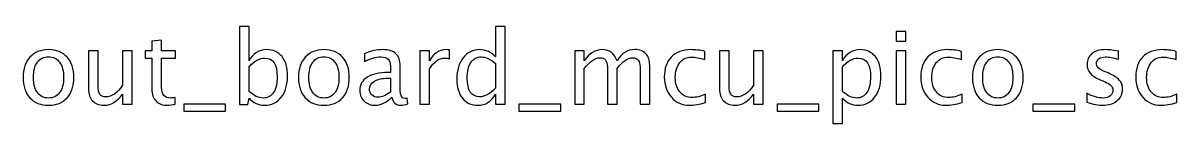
# Model space of a CAD drawing. Header units: centimetres. Extents: x -67 to 67, y -62 to 59.
# Drawn here: x -40.15 to -15.86, y -11.65 to -9.61 of the extents above; entities that cross this region are included whole.
import ezdxf

# ---------------------------------------------------------------- set-up
doc = ezdxf.new("R2010")
doc.units = ezdxf.units.CM
doc.header["$MEASUREMENT"] = 0
doc.layers.add('Layer 1', color=7, linetype='Continuous')

msp = doc.modelspace()

# ---------------------------------------------------------------- linework, layer by layer
at = {"layer": 'Layer 1'}
for points, knots in [([(-35.59783, -11.25072), (-35.59783, -11.25072), (-35.59783, -9.60607), (-35.59783, -9.60607), (-35.59783, -9.60607), (-35.59783, -9.60607), (-35.39463, -9.60607), (-35.39463, -9.60607), (-35.39463, -9.60607), (-35.39463, -9.60607), (-35.39463, -10.3282), (-35.39463, -10.3282), (-35.39463, -10.3282), (-35.31137, -10.17122), (-35.18614, -10.0929), (-35.01927, -10.0929), (-35.01927, -10.0929), (-34.88416, -10.0929), (-34.77797, -10.14194), (-34.70036, -10.24036), (-34.70036, -10.24036), (-34.62275, -10.33879), (-34.58394, -10.4732), (-34.58394, -10.64359), (-34.58394, -10.64359), (-34.58394, -10.82915), (-34.62804, -10.97908), (-34.71588, -11.09268), (-34.71588, -11.09268), (-34.80373, -11.20662), (-34.91944, -11.26342), (-35.06266, -11.26342), (-35.06266, -11.26342), (-35.19566, -11.26342), (-35.30643, -11.21262), (-35.39463, -11.11067), (-35.39463, -11.11067), (-35.39463, -11.11067), (-35.41932, -11.25072), (-35.41932, -11.25072), (-35.41932, -11.25072), (-35.41932, -11.25072), (-35.59783, -11.25072), (-35.59783, -11.25072)], [0, 0, 0, 0, 0.08333333, 0.08333333, 0.08333333, 0.08333333, 0.16666667, 0.16666667, 0.16666667, 0.16666667, 0.25, 0.25, 0.25, 0.25, 0.33333333, 0.33333333, 0.33333333, 0.33333333, 0.41666667, 0.41666667, 0.41666667, 0.41666667, 0.5, 0.5, 0.5, 0.5, 0.58333333, 0.58333333, 0.58333333, 0.58333333, 0.66666667, 0.66666667, 0.66666667, 0.66666667, 0.75, 0.75, 0.75, 0.75, 0.83333333, 0.83333333, 0.83333333, 0.83333333, 1, 1, 1, 1]), ([(-30.2088, -11.23802), (-30.2088, -11.23802), (-30.2088, -11.02741), (-30.2088, -11.02741), (-30.2088, -11.02741), (-30.2917, -11.18475), (-30.41658, -11.26342), (-30.58345, -11.26342), (-30.58345, -11.26342), (-30.71891, -11.26342), (-30.82545, -11.21438), (-30.90306, -11.11596), (-30.90306, -11.11596), (-30.98067, -11.01753), (-31.01948, -10.88312), (-31.01948, -10.71273), (-31.01948, -10.71273), (-31.01948, -10.52647), (-30.97538, -10.37654), (-30.88754, -10.26294), (-30.88754, -10.26294), (-30.79935, -10.1497), (-30.68363, -10.0929), (-30.54005, -10.0929), (-30.54005, -10.0929), (-30.40706, -10.0929), (-30.29628, -10.1437), (-30.2088, -10.24565), (-30.2088, -10.24565), (-30.2088, -10.24565), (-30.2088, -9.60607), (-30.2088, -9.60607), (-30.2088, -9.60607), (-30.2088, -9.60607), (-30.00559, -9.60607), (-30.00559, -9.60607), (-30.00559, -9.60607), (-30.00559, -9.60607), (-30.00559, -11.23802), (-30.00559, -11.23802), (-30.00559, -11.23802), (-30.00559, -11.23802), (-30.2088, -11.23802), (-30.2088, -11.23802)], [0, 0, 0, 0, 0.08333333, 0.08333333, 0.08333333, 0.08333333, 0.16666667, 0.16666667, 0.16666667, 0.16666667, 0.25, 0.25, 0.25, 0.25, 0.33333333, 0.33333333, 0.33333333, 0.33333333, 0.41666667, 0.41666667, 0.41666667, 0.41666667, 0.5, 0.5, 0.5, 0.5, 0.58333333, 0.58333333, 0.58333333, 0.58333333, 0.66666667, 0.66666667, 0.66666667, 0.66666667, 0.75, 0.75, 0.75, 0.75, 0.83333333, 0.83333333, 0.83333333, 0.83333333, 1, 1, 1, 1]), ([(-21.77562, -9.91087), (-21.77562, -9.91087), (-21.77562, -9.70767), (-21.77562, -9.70767), (-21.77562, -9.70767), (-21.77562, -9.70767), (-21.57242, -9.70767), (-21.57242, -9.70767), (-21.57242, -9.70767), (-21.57242, -9.70767), (-21.57242, -9.91087), (-21.57242, -9.91087), (-21.57242, -9.91087), (-21.57242, -9.91087), (-21.77562, -9.91087), (-21.77562, -9.91087)], [0, 0, 0, 0, 0.2, 0.2, 0.2, 0.2, 0.4, 0.4, 0.4, 0.4, 0.6, 0.6, 0.6, 0.6, 1, 1, 1, 1]), ([(-36.94615, -11.23767), (-37.00894, -11.25495), (-37.06362, -11.26342), (-37.10984, -11.26342), (-37.10984, -11.26342), (-37.21355, -11.26342), (-37.29434, -11.23379), (-37.3522, -11.17452), (-37.3522, -11.17452), (-37.41041, -11.11525), (-37.43933, -11.03306), (-37.43933, -10.92758), (-37.43933, -10.92758), (-37.43933, -10.92758), (-37.43933, -10.26859), (-37.43933, -10.26859), (-37.43933, -10.26859), (-37.43933, -10.26859), (-37.57974, -10.26859), (-37.57974, -10.26859), (-37.57974, -10.26859), (-37.57974, -10.26859), (-37.57974, -10.11618), (-37.57974, -10.11618), (-37.57974, -10.11618), (-37.57974, -10.11618), (-37.43933, -10.11618), (-37.43933, -10.11618), (-37.43933, -10.11618), (-37.43933, -10.11618), (-37.43933, -9.91334), (-37.43933, -9.91334), (-37.43933, -9.91334), (-37.43933, -9.91334), (-37.23613, -9.89393), (-37.23613, -9.89393), (-37.23613, -9.89393), (-37.23613, -9.89393), (-37.23613, -10.11618), (-37.23613, -10.11618), (-37.23613, -10.11618), (-37.23613, -10.11618), (-36.94192, -10.11618), (-36.94192, -10.11618), (-36.94192, -10.11618), (-36.94192, -10.11618), (-36.94192, -10.26859), (-36.94192, -10.26859), (-36.94192, -10.26859), (-36.94192, -10.26859), (-37.23613, -10.26859), (-37.23613, -10.26859), (-37.23613, -10.26859), (-37.23613, -10.26859), (-37.23613, -10.89089), (-37.23613, -10.89089), (-37.23613, -10.89089), (-37.23613, -11.03764), (-37.17228, -11.11102), (-37.04493, -11.11102), (-37.04493, -11.11102), (-37.01776, -11.11102), (-36.98495, -11.10643), (-36.94615, -11.09761), (-36.94615, -11.09761), (-36.94615, -11.09761), (-36.94615, -11.23767), (-36.94615, -11.23767)], [0, 0, 0, 0, 0.05555556, 0.05555556, 0.05555556, 0.05555556, 0.11111111, 0.11111111, 0.11111111, 0.11111111, 0.16666667, 0.16666667, 0.16666667, 0.16666667, 0.22222222, 0.22222222, 0.22222222, 0.22222222, 0.27777778, 0.27777778, 0.27777778, 0.27777778, 0.33333333, 0.33333333, 0.33333333, 0.33333333, 0.38888889, 0.38888889, 0.38888889, 0.38888889, 0.44444444, 0.44444444, 0.44444444, 0.44444444, 0.5, 0.5, 0.5, 0.5, 0.55555556, 0.55555556, 0.55555556, 0.55555556, 0.61111111, 0.61111111, 0.61111111, 0.61111111, 0.66666667, 0.66666667, 0.66666667, 0.66666667, 0.72222222, 0.72222222, 0.72222222, 0.72222222, 0.77777778, 0.77777778, 0.77777778, 0.77777778, 0.83333333, 0.83333333, 0.83333333, 0.83333333, 0.88888889, 0.88888889, 0.88888889, 0.88888889, 1, 1, 1, 1]), ([(-39.61527, -11.26342), (-39.78002, -11.26342), (-39.91055, -11.21086), (-40.0065, -11.10573), (-40.0065, -11.10573), (-40.10281, -11.0006), (-40.15079, -10.85772), (-40.15079, -10.67746), (-40.15079, -10.67746), (-40.15079, -10.49754), (-40.10281, -10.35502), (-40.0065, -10.25024), (-40.0065, -10.25024), (-39.91055, -10.14547), (-39.78002, -10.0929), (-39.61527, -10.0929), (-39.61527, -10.0929), (-39.45052, -10.0929), (-39.32, -10.14547), (-39.22404, -10.25024), (-39.22404, -10.25024), (-39.12773, -10.35502), (-39.07975, -10.49754), (-39.07975, -10.67746), (-39.07975, -10.67746), (-39.07975, -10.85772), (-39.12773, -11.0006), (-39.22404, -11.10573), (-39.22404, -11.10573), (-39.32, -11.21086), (-39.45052, -11.26342), (-39.61527, -11.26342)], [0, 0, 0, 0, 0.11111111, 0.11111111, 0.11111111, 0.11111111, 0.22222222, 0.22222222, 0.22222222, 0.22222222, 0.33333333, 0.33333333, 0.33333333, 0.33333333, 0.44444444, 0.44444444, 0.44444444, 0.44444444, 0.55555556, 0.55555556, 0.55555556, 0.55555556, 0.66666667, 0.66666667, 0.66666667, 0.66666667, 0.77777778, 0.77777778, 0.77777778, 0.77777778, 1, 1, 1, 1]), ([(-38.05882, -11.23802), (-38.05882, -11.23802), (-38.05882, -11.02706), (-38.05882, -11.02706), (-38.05882, -11.02706), (-38.16712, -11.18475), (-38.2987, -11.26342), (-38.45322, -11.26342), (-38.45322, -11.26342), (-38.55129, -11.26342), (-38.62926, -11.23273), (-38.68711, -11.17099), (-38.68711, -11.17099), (-38.74532, -11.10926), (-38.77425, -11.02635), (-38.77425, -10.92158), (-38.77425, -10.92158), (-38.77425, -10.92158), (-38.77425, -10.11618), (-38.77425, -10.11618), (-38.77425, -10.11618), (-38.77425, -10.11618), (-38.57105, -10.11618), (-38.57105, -10.11618), (-38.57105, -10.11618), (-38.57105, -10.11618), (-38.57105, -10.85526), (-38.57105, -10.85526), (-38.57105, -10.85526), (-38.57105, -10.93957), (-38.5587, -10.99919), (-38.53436, -11.03447), (-38.53436, -11.03447), (-38.50967, -11.0701), (-38.46874, -11.08774), (-38.41124, -11.08774), (-38.41124, -11.08774), (-38.28706, -11.08774), (-38.16923, -11.00624), (-38.05882, -10.84291), (-38.05882, -10.84291), (-38.05882, -10.84291), (-38.05882, -10.11618), (-38.05882, -10.11618), (-38.05882, -10.11618), (-38.05882, -10.11618), (-37.85561, -10.11618), (-37.85561, -10.11618), (-37.85561, -10.11618), (-37.85561, -10.11618), (-37.85561, -11.23802), (-37.85561, -11.23802), (-37.85561, -11.23802), (-37.85561, -11.23802), (-38.05882, -11.23802), (-38.05882, -11.23802)], [0, 0, 0, 0, 0.06666667, 0.06666667, 0.06666667, 0.06666667, 0.13333333, 0.13333333, 0.13333333, 0.13333333, 0.2, 0.2, 0.2, 0.2, 0.26666667, 0.26666667, 0.26666667, 0.26666667, 0.33333333, 0.33333333, 0.33333333, 0.33333333, 0.4, 0.4, 0.4, 0.4, 0.46666667, 0.46666667, 0.46666667, 0.46666667, 0.53333333, 0.53333333, 0.53333333, 0.53333333, 0.6, 0.6, 0.6, 0.6, 0.66666667, 0.66666667, 0.66666667, 0.66666667, 0.73333333, 0.73333333, 0.73333333, 0.73333333, 0.8, 0.8, 0.8, 0.8, 0.86666667, 0.86666667, 0.86666667, 0.86666667, 1, 1, 1, 1]), ([(-33.81912, -11.26342), (-33.98387, -11.26342), (-34.1144, -11.21086), (-34.21035, -11.10573), (-34.21035, -11.10573), (-34.30666, -11.0006), (-34.35464, -10.85772), (-34.35464, -10.67746), (-34.35464, -10.67746), (-34.35464, -10.49754), (-34.30666, -10.35502), (-34.21035, -10.25024), (-34.21035, -10.25024), (-34.1144, -10.14547), (-33.98387, -10.0929), (-33.81912, -10.0929), (-33.81912, -10.0929), (-33.65437, -10.0929), (-33.52385, -10.14547), (-33.42789, -10.25024), (-33.42789, -10.25024), (-33.33158, -10.35502), (-33.2836, -10.49754), (-33.2836, -10.67746), (-33.2836, -10.67746), (-33.2836, -10.85772), (-33.33158, -11.0006), (-33.42789, -11.10573), (-33.42789, -11.10573), (-33.52385, -11.21086), (-33.65437, -11.26342), (-33.81912, -11.26342)], [0, 0, 0, 0, 0.11111111, 0.11111111, 0.11111111, 0.11111111, 0.22222222, 0.22222222, 0.22222222, 0.22222222, 0.33333333, 0.33333333, 0.33333333, 0.33333333, 0.44444444, 0.44444444, 0.44444444, 0.44444444, 0.55555556, 0.55555556, 0.55555556, 0.55555556, 0.66666667, 0.66666667, 0.66666667, 0.66666667, 0.77777778, 0.77777778, 0.77777778, 0.77777778, 1, 1, 1, 1]), ([(-32.3872, -11.09514), (-32.50926, -11.20733), (-32.62673, -11.26342), (-32.73962, -11.26342), (-32.73962, -11.26342), (-32.8324, -11.26342), (-32.90966, -11.23449), (-32.97069, -11.17628), (-32.97069, -11.17628), (-33.03207, -11.11808), (-33.06277, -11.0447), (-33.06277, -10.95615), (-33.06277, -10.95615), (-33.06277, -10.83374), (-33.01126, -10.73954), (-32.90825, -10.67393), (-32.90825, -10.67393), (-32.80524, -10.60831), (-32.65742, -10.5755), (-32.46481, -10.5755), (-32.46481, -10.5755), (-32.46481, -10.5755), (-32.41718, -10.5755), (-32.41718, -10.5755), (-32.41718, -10.5755), (-32.41718, -10.5755), (-32.41718, -10.44039), (-32.41718, -10.44039), (-32.41718, -10.44039), (-32.41718, -10.31021), (-32.48492, -10.2453), (-32.62074, -10.2453), (-32.62074, -10.2453), (-32.72586, -10.2453), (-32.84087, -10.27846), (-32.9654, -10.34479), (-32.9654, -10.34479), (-32.9654, -10.34479), (-32.9654, -10.17757), (-32.9654, -10.17757), (-32.9654, -10.17757), (-32.82852, -10.12112), (-32.6994, -10.0929), (-32.5784, -10.0929), (-32.5784, -10.0929), (-32.45387, -10.0929), (-32.3618, -10.12112), (-32.30288, -10.17792), (-32.30288, -10.17792), (-32.24362, -10.23472), (-32.21398, -10.32221), (-32.21398, -10.44039), (-32.21398, -10.44039), (-32.21398, -10.44039), (-32.21398, -10.94733), (-32.21398, -10.94733), (-32.21398, -10.94733), (-32.21398, -11.06339), (-32.17835, -11.1216), (-32.10674, -11.1216), (-32.10674, -11.1216), (-32.09792, -11.1216), (-32.08486, -11.12019), (-32.06758, -11.11737), (-32.06758, -11.11737), (-32.06758, -11.11737), (-32.05311, -11.23026), (-32.05311, -11.23026), (-32.05311, -11.23026), (-32.09933, -11.25248), (-32.15013, -11.26342), (-32.20587, -11.26342), (-32.20587, -11.26342), (-32.30077, -11.26342), (-32.36109, -11.20733), (-32.3872, -11.09514)], [0, 0, 0, 0, 0.05, 0.05, 0.05, 0.05, 0.1, 0.1, 0.1, 0.1, 0.15, 0.15, 0.15, 0.15, 0.2, 0.2, 0.2, 0.2, 0.25, 0.25, 0.25, 0.25, 0.3, 0.3, 0.3, 0.3, 0.35, 0.35, 0.35, 0.35, 0.4, 0.4, 0.4, 0.4, 0.45, 0.45, 0.45, 0.45, 0.5, 0.5, 0.5, 0.5, 0.55, 0.55, 0.55, 0.55, 0.6, 0.6, 0.6, 0.6, 0.65, 0.65, 0.65, 0.65, 0.7, 0.7, 0.7, 0.7, 0.75, 0.75, 0.75, 0.75, 0.8, 0.8, 0.8, 0.8, 0.85, 0.85, 0.85, 0.85, 0.9, 0.9, 0.9, 0.9, 1, 1, 1, 1]), ([(-31.79665, -11.23802), (-31.79665, -11.23802), (-31.79665, -10.11618), (-31.79665, -10.11618), (-31.79665, -10.11618), (-31.79665, -10.11618), (-31.59345, -10.11618), (-31.59345, -10.11618), (-31.59345, -10.11618), (-31.59345, -10.11618), (-31.59345, -10.3282), (-31.59345, -10.3282), (-31.59345, -10.3282), (-31.51266, -10.17122), (-31.39554, -10.0929), (-31.24173, -10.0929), (-31.24173, -10.0929), (-31.22092, -10.0929), (-31.19904, -10.09467), (-31.17647, -10.09819), (-31.17647, -10.09819), (-31.17647, -10.09819), (-31.17647, -10.28834), (-31.17647, -10.28834), (-31.17647, -10.28834), (-31.21174, -10.2767), (-31.24279, -10.2707), (-31.2696, -10.2707), (-31.2696, -10.2707), (-31.39872, -10.2707), (-31.50667, -10.3469), (-31.59345, -10.49965), (-31.59345, -10.49965), (-31.59345, -10.49965), (-31.59345, -11.23802), (-31.59345, -11.23802), (-31.59345, -11.23802), (-31.59345, -11.23802), (-31.79665, -11.23802), (-31.79665, -11.23802)], [0, 0, 0, 0, 0.09090909, 0.09090909, 0.09090909, 0.09090909, 0.18181818, 0.18181818, 0.18181818, 0.18181818, 0.27272727, 0.27272727, 0.27272727, 0.27272727, 0.36363636, 0.36363636, 0.36363636, 0.36363636, 0.45454545, 0.45454545, 0.45454545, 0.45454545, 0.54545455, 0.54545455, 0.54545455, 0.54545455, 0.63636364, 0.63636364, 0.63636364, 0.63636364, 0.72727273, 0.72727273, 0.72727273, 0.72727273, 0.81818182, 0.81818182, 0.81818182, 0.81818182, 1, 1, 1, 1]), ([(-28.54015, -11.23802), (-28.54015, -11.23802), (-28.54015, -10.11618), (-28.54015, -10.11618), (-28.54015, -10.11618), (-28.54015, -10.11618), (-28.33695, -10.11618), (-28.33695, -10.11618), (-28.33695, -10.11618), (-28.33695, -10.11618), (-28.33695, -10.3282), (-28.33695, -10.3282), (-28.33695, -10.3282), (-28.23782, -10.17122), (-28.11082, -10.0929), (-27.95524, -10.0929), (-27.95524, -10.0929), (-27.80531, -10.0929), (-27.70336, -10.17122), (-27.64903, -10.3282), (-27.64903, -10.3282), (-27.55272, -10.16981), (-27.42713, -10.09078), (-27.27297, -10.09078), (-27.27297, -10.09078), (-27.17454, -10.09078), (-27.09799, -10.11971), (-27.04331, -10.17792), (-27.04331, -10.17792), (-26.98863, -10.23613), (-26.96111, -10.31762), (-26.96111, -10.4224), (-26.96111, -10.4224), (-26.96111, -10.4224), (-26.96111, -11.23802), (-26.96111, -11.23802), (-26.96111, -11.23802), (-26.96111, -11.23802), (-27.16431, -11.23802), (-27.16431, -11.23802), (-27.16431, -11.23802), (-27.16431, -11.23802), (-27.16431, -10.45591), (-27.16431, -10.45591), (-27.16431, -10.45591), (-27.16431, -10.3282), (-27.21511, -10.26435), (-27.31671, -10.26435), (-27.31671, -10.26435), (-27.4222, -10.26435), (-27.53297, -10.33879), (-27.64903, -10.48801), (-27.64903, -10.48801), (-27.64903, -10.48801), (-27.64903, -11.23802), (-27.64903, -11.23802), (-27.64903, -11.23802), (-27.64903, -11.23802), (-27.85223, -11.23802), (-27.85223, -11.23802), (-27.85223, -11.23802), (-27.85223, -11.23802), (-27.85223, -10.4552), (-27.85223, -10.4552), (-27.85223, -10.4552), (-27.85223, -10.32644), (-27.90374, -10.26224), (-28.0071, -10.26224), (-28.0071, -10.26224), (-28.10976, -10.26224), (-28.21983, -10.33702), (-28.33695, -10.48695), (-28.33695, -10.48695), (-28.33695, -10.48695), (-28.33695, -11.23802), (-28.33695, -11.23802), (-28.33695, -11.23802), (-28.33695, -11.23802), (-28.54015, -11.23802), (-28.54015, -11.23802)], [0, 0, 0, 0, 0.04761905, 0.04761905, 0.04761905, 0.04761905, 0.0952381, 0.0952381, 0.0952381, 0.0952381, 0.14285714, 0.14285714, 0.14285714, 0.14285714, 0.19047619, 0.19047619, 0.19047619, 0.19047619, 0.23809524, 0.23809524, 0.23809524, 0.23809524, 0.28571429, 0.28571429, 0.28571429, 0.28571429, 0.33333333, 0.33333333, 0.33333333, 0.33333333, 0.38095238, 0.38095238, 0.38095238, 0.38095238, 0.42857143, 0.42857143, 0.42857143, 0.42857143, 0.47619048, 0.47619048, 0.47619048, 0.47619048, 0.52380952, 0.52380952, 0.52380952, 0.52380952, 0.57142857, 0.57142857, 0.57142857, 0.57142857, 0.61904762, 0.61904762, 0.61904762, 0.61904762, 0.66666667, 0.66666667, 0.66666667, 0.66666667, 0.71428571, 0.71428571, 0.71428571, 0.71428571, 0.76190476, 0.76190476, 0.76190476, 0.76190476, 0.80952381, 0.80952381, 0.80952381, 0.80952381, 0.85714286, 0.85714286, 0.85714286, 0.85714286, 0.9047619, 0.9047619, 0.9047619, 0.9047619, 1, 1, 1, 1]), ([(-25.78496, -11.20415), (-25.91654, -11.24366), (-26.03014, -11.26342), (-26.12574, -11.26342), (-26.12574, -11.26342), (-26.27743, -11.26342), (-26.40302, -11.20733), (-26.50286, -11.0955), (-26.50286, -11.0955), (-26.6027, -10.98331), (-26.65279, -10.84185), (-26.65279, -10.67146), (-26.65279, -10.67146), (-26.65279, -10.48942), (-26.6034, -10.34725), (-26.50462, -10.24565), (-26.50462, -10.24565), (-26.40584, -10.1437), (-26.26791, -10.0929), (-26.09081, -10.0929), (-26.09081, -10.0929), (-26.00368, -10.0929), (-25.90561, -10.1049), (-25.79766, -10.12888), (-25.79766, -10.12888), (-25.79766, -10.12888), (-25.79766, -10.30034), (-25.79766, -10.30034), (-25.79766, -10.30034), (-25.91231, -10.26647), (-26.00579, -10.24954), (-26.07776, -10.24954), (-26.07776, -10.24954), (-26.18218, -10.24954), (-26.26579, -10.28869), (-26.32823, -10.36666), (-26.32823, -10.36666), (-26.39068, -10.44462), (-26.42207, -10.54869), (-26.42207, -10.67851), (-26.42207, -10.67851), (-26.42207, -10.80446), (-26.38962, -10.90606), (-26.32506, -10.98402), (-26.32506, -10.98402), (-26.2605, -11.06163), (-26.17619, -11.10044), (-26.07141, -11.10044), (-26.07141, -11.10044), (-25.97863, -11.10044), (-25.88338, -11.07645), (-25.78496, -11.02847), (-25.78496, -11.02847), (-25.78496, -11.02847), (-25.78496, -11.20415), (-25.78496, -11.20415)], [0, 0, 0, 0, 0.06666667, 0.06666667, 0.06666667, 0.06666667, 0.13333333, 0.13333333, 0.13333333, 0.13333333, 0.2, 0.2, 0.2, 0.2, 0.26666667, 0.26666667, 0.26666667, 0.26666667, 0.33333333, 0.33333333, 0.33333333, 0.33333333, 0.4, 0.4, 0.4, 0.4, 0.46666667, 0.46666667, 0.46666667, 0.46666667, 0.53333333, 0.53333333, 0.53333333, 0.53333333, 0.6, 0.6, 0.6, 0.6, 0.66666667, 0.66666667, 0.66666667, 0.66666667, 0.73333333, 0.73333333, 0.73333333, 0.73333333, 0.8, 0.8, 0.8, 0.8, 0.86666667, 0.86666667, 0.86666667, 0.86666667, 1, 1, 1, 1]), ([(-24.77707, -11.23802), (-24.77707, -11.23802), (-24.77707, -11.02706), (-24.77707, -11.02706), (-24.77707, -11.02706), (-24.88537, -11.18475), (-25.01695, -11.26342), (-25.17147, -11.26342), (-25.17147, -11.26342), (-25.26954, -11.26342), (-25.34751, -11.23273), (-25.40536, -11.17099), (-25.40536, -11.17099), (-25.46357, -11.10926), (-25.4925, -11.02635), (-25.4925, -10.92158), (-25.4925, -10.92158), (-25.4925, -10.92158), (-25.4925, -10.11618), (-25.4925, -10.11618), (-25.4925, -10.11618), (-25.4925, -10.11618), (-25.2893, -10.11618), (-25.2893, -10.11618), (-25.2893, -10.11618), (-25.2893, -10.11618), (-25.2893, -10.85526), (-25.2893, -10.85526), (-25.2893, -10.85526), (-25.2893, -10.93957), (-25.27695, -10.99919), (-25.25261, -11.03447), (-25.25261, -11.03447), (-25.22792, -11.0701), (-25.18699, -11.08774), (-25.12949, -11.08774), (-25.12949, -11.08774), (-25.00531, -11.08774), (-24.88748, -11.00624), (-24.77707, -10.84291), (-24.77707, -10.84291), (-24.77707, -10.84291), (-24.77707, -10.11618), (-24.77707, -10.11618), (-24.77707, -10.11618), (-24.77707, -10.11618), (-24.57386, -10.11618), (-24.57386, -10.11618), (-24.57386, -10.11618), (-24.57386, -10.11618), (-24.57386, -11.23802), (-24.57386, -11.23802), (-24.57386, -11.23802), (-24.57386, -11.23802), (-24.77707, -11.23802), (-24.77707, -11.23802)], [0, 0, 0, 0, 0.06666667, 0.06666667, 0.06666667, 0.06666667, 0.13333333, 0.13333333, 0.13333333, 0.13333333, 0.2, 0.2, 0.2, 0.2, 0.26666667, 0.26666667, 0.26666667, 0.26666667, 0.33333333, 0.33333333, 0.33333333, 0.33333333, 0.4, 0.4, 0.4, 0.4, 0.46666667, 0.46666667, 0.46666667, 0.46666667, 0.53333333, 0.53333333, 0.53333333, 0.53333333, 0.6, 0.6, 0.6, 0.6, 0.66666667, 0.66666667, 0.66666667, 0.66666667, 0.73333333, 0.73333333, 0.73333333, 0.73333333, 0.8, 0.8, 0.8, 0.8, 0.86666667, 0.86666667, 0.86666667, 0.86666667, 1, 1, 1, 1]), ([(-23.10771, -11.64654), (-23.10771, -11.64654), (-23.10771, -10.11618), (-23.10771, -10.11618), (-23.10771, -10.11618), (-23.10771, -10.11618), (-22.90451, -10.11618), (-22.90451, -10.11618), (-22.90451, -10.11618), (-22.90451, -10.11618), (-22.90451, -10.3282), (-22.90451, -10.3282), (-22.90451, -10.3282), (-22.82125, -10.17122), (-22.69602, -10.0929), (-22.52915, -10.0929), (-22.52915, -10.0929), (-22.39404, -10.0929), (-22.28785, -10.14194), (-22.21024, -10.24036), (-22.21024, -10.24036), (-22.13263, -10.33879), (-22.09382, -10.4732), (-22.09382, -10.64359), (-22.09382, -10.64359), (-22.09382, -10.82915), (-22.13792, -10.97908), (-22.22576, -11.09268), (-22.22576, -11.09268), (-22.31361, -11.20662), (-22.42932, -11.26342), (-22.57254, -11.26342), (-22.57254, -11.26342), (-22.70554, -11.26342), (-22.81631, -11.21262), (-22.90451, -11.11067), (-22.90451, -11.11067), (-22.90451, -11.11067), (-22.90451, -11.64654), (-22.90451, -11.64654), (-22.90451, -11.64654), (-22.90451, -11.64654), (-23.10771, -11.64654), (-23.10771, -11.64654)], [0, 0, 0, 0, 0.08333333, 0.08333333, 0.08333333, 0.08333333, 0.16666667, 0.16666667, 0.16666667, 0.16666667, 0.25, 0.25, 0.25, 0.25, 0.33333333, 0.33333333, 0.33333333, 0.33333333, 0.41666667, 0.41666667, 0.41666667, 0.41666667, 0.5, 0.5, 0.5, 0.5, 0.58333333, 0.58333333, 0.58333333, 0.58333333, 0.66666667, 0.66666667, 0.66666667, 0.66666667, 0.75, 0.75, 0.75, 0.75, 0.83333333, 0.83333333, 0.83333333, 0.83333333, 1, 1, 1, 1]), ([(-21.77562, -11.23802), (-21.77562, -11.23802), (-21.77562, -10.11618), (-21.77562, -10.11618), (-21.77562, -10.11618), (-21.77562, -10.11618), (-21.57242, -10.11618), (-21.57242, -10.11618), (-21.57242, -10.11618), (-21.57242, -10.11618), (-21.57242, -11.23802), (-21.57242, -11.23802), (-21.57242, -11.23802), (-21.57242, -11.23802), (-21.77562, -11.23802), (-21.77562, -11.23802)], [0, 0, 0, 0, 0.2, 0.2, 0.2, 0.2, 0.4, 0.4, 0.4, 0.4, 0.6, 0.6, 0.6, 0.6, 1, 1, 1, 1]), ([(-20.38497, -11.20415), (-20.51655, -11.24366), (-20.63015, -11.26342), (-20.72575, -11.26342), (-20.72575, -11.26342), (-20.87744, -11.26342), (-21.00303, -11.20733), (-21.10287, -11.0955), (-21.10287, -11.0955), (-21.20271, -10.98331), (-21.2528, -10.84185), (-21.2528, -10.67146), (-21.2528, -10.67146), (-21.2528, -10.48942), (-21.20341, -10.34725), (-21.10463, -10.24565), (-21.10463, -10.24565), (-21.00585, -10.1437), (-20.86792, -10.0929), (-20.69082, -10.0929), (-20.69082, -10.0929), (-20.60369, -10.0929), (-20.50562, -10.1049), (-20.39767, -10.12888), (-20.39767, -10.12888), (-20.39767, -10.12888), (-20.39767, -10.30034), (-20.39767, -10.30034), (-20.39767, -10.30034), (-20.51232, -10.26647), (-20.6058, -10.24954), (-20.67777, -10.24954), (-20.67777, -10.24954), (-20.78219, -10.24954), (-20.8658, -10.28869), (-20.92824, -10.36666), (-20.92824, -10.36666), (-20.99069, -10.44462), (-21.02208, -10.54869), (-21.02208, -10.67851), (-21.02208, -10.67851), (-21.02208, -10.80446), (-20.98963, -10.90606), (-20.92507, -10.98402), (-20.92507, -10.98402), (-20.86051, -11.06163), (-20.7762, -11.10044), (-20.67142, -11.10044), (-20.67142, -11.10044), (-20.57864, -11.10044), (-20.48339, -11.07645), (-20.38497, -11.02847), (-20.38497, -11.02847), (-20.38497, -11.02847), (-20.38497, -11.20415), (-20.38497, -11.20415)], [0, 0, 0, 0, 0.06666667, 0.06666667, 0.06666667, 0.06666667, 0.13333333, 0.13333333, 0.13333333, 0.13333333, 0.2, 0.2, 0.2, 0.2, 0.26666667, 0.26666667, 0.26666667, 0.26666667, 0.33333333, 0.33333333, 0.33333333, 0.33333333, 0.4, 0.4, 0.4, 0.4, 0.46666667, 0.46666667, 0.46666667, 0.46666667, 0.53333333, 0.53333333, 0.53333333, 0.53333333, 0.6, 0.6, 0.6, 0.6, 0.66666667, 0.66666667, 0.66666667, 0.66666667, 0.73333333, 0.73333333, 0.73333333, 0.73333333, 0.8, 0.8, 0.8, 0.8, 0.86666667, 0.86666667, 0.86666667, 0.86666667, 1, 1, 1, 1]), ([(-19.63319, -11.26342), (-19.79794, -11.26342), (-19.92847, -11.21086), (-20.02442, -11.10573), (-20.02442, -11.10573), (-20.12073, -11.0006), (-20.16871, -10.85772), (-20.16871, -10.67746), (-20.16871, -10.67746), (-20.16871, -10.49754), (-20.12073, -10.35502), (-20.02442, -10.25024), (-20.02442, -10.25024), (-19.92847, -10.14547), (-19.79794, -10.0929), (-19.63319, -10.0929), (-19.63319, -10.0929), (-19.46844, -10.0929), (-19.33792, -10.14547), (-19.24196, -10.25024), (-19.24196, -10.25024), (-19.14565, -10.35502), (-19.09767, -10.49754), (-19.09767, -10.67746), (-19.09767, -10.67746), (-19.09767, -10.85772), (-19.14565, -11.0006), (-19.24196, -11.10573), (-19.24196, -11.10573), (-19.33792, -11.21086), (-19.46844, -11.26342), (-19.63319, -11.26342)], [0, 0, 0, 0, 0.11111111, 0.11111111, 0.11111111, 0.11111111, 0.22222222, 0.22222222, 0.22222222, 0.22222222, 0.33333333, 0.33333333, 0.33333333, 0.33333333, 0.44444444, 0.44444444, 0.44444444, 0.44444444, 0.55555556, 0.55555556, 0.55555556, 0.55555556, 0.66666667, 0.66666667, 0.66666667, 0.66666667, 0.77777778, 0.77777778, 0.77777778, 0.77777778, 1, 1, 1, 1]), ([(-17.76135, -11.1978), (-17.76135, -11.1978), (-17.76135, -11.01154), (-17.76135, -11.01154), (-17.76135, -11.01154), (-17.62835, -11.07786), (-17.51299, -11.11102), (-17.41457, -11.11102), (-17.41457, -11.11102), (-17.356, -11.11102), (-17.30732, -11.09514), (-17.26887, -11.06339), (-17.26887, -11.06339), (-17.23042, -11.032), (-17.21101, -10.99249), (-17.21101, -10.94486), (-17.21101, -10.94486), (-17.21101, -10.87536), (-17.26499, -10.81786), (-17.37294, -10.77235), (-17.37294, -10.77235), (-17.37294, -10.77235), (-17.49182, -10.72191), (-17.49182, -10.72191), (-17.49182, -10.72191), (-17.66715, -10.64923), (-17.755, -10.54411), (-17.755, -10.40758), (-17.755, -10.40758), (-17.755, -10.30986), (-17.72042, -10.23295), (-17.65128, -10.17686), (-17.65128, -10.17686), (-17.58214, -10.12077), (-17.48724, -10.0929), (-17.36694, -10.0929), (-17.36694, -10.0929), (-17.3045, -10.0929), (-17.22689, -10.10137), (-17.13481, -10.11865), (-17.13481, -10.11865), (-17.13481, -10.11865), (-17.09248, -10.12677), (-17.09248, -10.12677), (-17.09248, -10.12677), (-17.09248, -10.12677), (-17.09248, -10.2961), (-17.09248, -10.2961), (-17.09248, -10.2961), (-17.20572, -10.26224), (-17.29603, -10.2453), (-17.36341, -10.2453), (-17.36341, -10.2453), (-17.42268, -10.2453), (-17.4696, -10.25835), (-17.50523, -10.28411), (-17.50523, -10.28411), (-17.54051, -10.30986), (-17.55815, -10.34443), (-17.55815, -10.38782), (-17.55815, -10.38782), (-17.55815, -10.44885), (-17.50876, -10.50071), (-17.40963, -10.54269), (-17.40963, -10.54269), (-17.40963, -10.54269), (-17.31191, -10.58397), (-17.31191, -10.58397), (-17.31191, -10.58397), (-17.20113, -10.63054), (-17.12282, -10.67992), (-17.07696, -10.73178), (-17.07696, -10.73178), (-17.03074, -10.78364), (-17.00781, -10.84855), (-17.00781, -10.92616), (-17.00781, -10.92616), (-17.00781, -11.02459), (-17.04662, -11.10538), (-17.12458, -11.16852), (-17.12458, -11.16852), (-17.20219, -11.23167), (-17.30168, -11.26342), (-17.42268, -11.26342), (-17.42268, -11.26342), (-17.51581, -11.26342), (-17.62835, -11.24155), (-17.76135, -11.1978)], [0, 0, 0, 0, 0.04347826, 0.04347826, 0.04347826, 0.04347826, 0.08695652, 0.08695652, 0.08695652, 0.08695652, 0.13043478, 0.13043478, 0.13043478, 0.13043478, 0.17391304, 0.17391304, 0.17391304, 0.17391304, 0.2173913, 0.2173913, 0.2173913, 0.2173913, 0.26086957, 0.26086957, 0.26086957, 0.26086957, 0.30434783, 0.30434783, 0.30434783, 0.30434783, 0.34782609, 0.34782609, 0.34782609, 0.34782609, 0.39130435, 0.39130435, 0.39130435, 0.39130435, 0.43478261, 0.43478261, 0.43478261, 0.43478261, 0.47826087, 0.47826087, 0.47826087, 0.47826087, 0.52173913, 0.52173913, 0.52173913, 0.52173913, 0.56521739, 0.56521739, 0.56521739, 0.56521739, 0.60869565, 0.60869565, 0.60869565, 0.60869565, 0.65217391, 0.65217391, 0.65217391, 0.65217391, 0.69565217, 0.69565217, 0.69565217, 0.69565217, 0.73913043, 0.73913043, 0.73913043, 0.73913043, 0.7826087, 0.7826087, 0.7826087, 0.7826087, 0.82608696, 0.82608696, 0.82608696, 0.82608696, 0.86956522, 0.86956522, 0.86956522, 0.86956522, 0.91304348, 0.91304348, 0.91304348, 0.91304348, 1, 1, 1, 1]), ([(-15.86305, -11.20415), (-15.99463, -11.24366), (-16.10823, -11.26342), (-16.20383, -11.26342), (-16.20383, -11.26342), (-16.35552, -11.26342), (-16.48111, -11.20733), (-16.58095, -11.0955), (-16.58095, -11.0955), (-16.68079, -10.98331), (-16.73088, -10.84185), (-16.73088, -10.67146), (-16.73088, -10.67146), (-16.73088, -10.48942), (-16.68149, -10.34725), (-16.58271, -10.24565), (-16.58271, -10.24565), (-16.48393, -10.1437), (-16.346, -10.0929), (-16.1689, -10.0929), (-16.1689, -10.0929), (-16.08177, -10.0929), (-15.9837, -10.1049), (-15.87575, -10.12888), (-15.87575, -10.12888), (-15.87575, -10.12888), (-15.87575, -10.30034), (-15.87575, -10.30034), (-15.87575, -10.30034), (-15.9904, -10.26647), (-16.08388, -10.24954), (-16.15585, -10.24954), (-16.15585, -10.24954), (-16.26027, -10.24954), (-16.34388, -10.28869), (-16.40632, -10.36666), (-16.40632, -10.36666), (-16.46877, -10.44462), (-16.50016, -10.54869), (-16.50016, -10.67851), (-16.50016, -10.67851), (-16.50016, -10.80446), (-16.46771, -10.90606), (-16.40315, -10.98402), (-16.40315, -10.98402), (-16.33859, -11.06163), (-16.25428, -11.10044), (-16.1495, -11.10044), (-16.1495, -11.10044), (-16.05672, -11.10044), (-15.96147, -11.07645), (-15.86305, -11.02847), (-15.86305, -11.02847), (-15.86305, -11.02847), (-15.86305, -11.20415), (-15.86305, -11.20415)], [0, 0, 0, 0, 0.06666667, 0.06666667, 0.06666667, 0.06666667, 0.13333333, 0.13333333, 0.13333333, 0.13333333, 0.2, 0.2, 0.2, 0.2, 0.26666667, 0.26666667, 0.26666667, 0.26666667, 0.33333333, 0.33333333, 0.33333333, 0.33333333, 0.4, 0.4, 0.4, 0.4, 0.46666667, 0.46666667, 0.46666667, 0.46666667, 0.53333333, 0.53333333, 0.53333333, 0.53333333, 0.6, 0.6, 0.6, 0.6, 0.66666667, 0.66666667, 0.66666667, 0.66666667, 0.73333333, 0.73333333, 0.73333333, 0.73333333, 0.8, 0.8, 0.8, 0.8, 0.86666667, 0.86666667, 0.86666667, 0.86666667, 1, 1, 1, 1]), ([(-39.61563, -11.11102), (-39.51508, -11.11102), (-39.43677, -11.07327), (-39.38103, -10.99743), (-39.38103, -10.99743), (-39.32564, -10.92193), (-39.29777, -10.81504), (-39.29777, -10.67746), (-39.29777, -10.67746), (-39.29777, -10.54022), (-39.32564, -10.43369), (-39.38103, -10.35819), (-39.38103, -10.35819), (-39.43677, -10.28305), (-39.51508, -10.2453), (-39.61563, -10.2453), (-39.61563, -10.2453), (-39.71652, -10.2453), (-39.79484, -10.28305), (-39.84987, -10.35819), (-39.84987, -10.35819), (-39.90526, -10.43369), (-39.93277, -10.54022), (-39.93277, -10.67746), (-39.93277, -10.67746), (-39.93277, -10.81504), (-39.90526, -10.92193), (-39.84987, -10.99743), (-39.84987, -10.99743), (-39.79484, -11.07327), (-39.71652, -11.11102), (-39.61563, -11.11102)], [0, 0, 0, 0, 0.11111111, 0.11111111, 0.11111111, 0.11111111, 0.22222222, 0.22222222, 0.22222222, 0.22222222, 0.33333333, 0.33333333, 0.33333333, 0.33333333, 0.44444444, 0.44444444, 0.44444444, 0.44444444, 0.55555556, 0.55555556, 0.55555556, 0.55555556, 0.66666667, 0.66666667, 0.66666667, 0.66666667, 0.77777778, 0.77777778, 0.77777778, 0.77777778, 1, 1, 1, 1]), ([(-35.39463, -10.97061), (-35.28985, -11.0641), (-35.19002, -11.11102), (-35.09512, -11.11102), (-35.09512, -11.11102), (-35.00163, -11.11102), (-34.92931, -11.07186), (-34.87851, -10.9939), (-34.87851, -10.9939), (-34.82736, -10.91593), (-34.80196, -10.80622), (-34.80196, -10.6644), (-34.80196, -10.6644), (-34.80196, -10.40194), (-34.88875, -10.2707), (-35.06231, -10.2707), (-35.06231, -10.2707), (-35.17591, -10.2707), (-35.28668, -10.33209), (-35.39463, -10.4552), (-35.39463, -10.4552), (-35.39463, -10.4552), (-35.39463, -10.97061), (-35.39463, -10.97061)], [0, 0, 0, 0, 0.14285714, 0.14285714, 0.14285714, 0.14285714, 0.28571429, 0.28571429, 0.28571429, 0.28571429, 0.42857143, 0.42857143, 0.42857143, 0.42857143, 0.57142857, 0.57142857, 0.57142857, 0.57142857, 0.71428571, 0.71428571, 0.71428571, 0.71428571, 1, 1, 1, 1]), ([(-33.81948, -11.11102), (-33.71893, -11.11102), (-33.64062, -11.07327), (-33.58488, -10.99743), (-33.58488, -10.99743), (-33.52949, -10.92193), (-33.50162, -10.81504), (-33.50162, -10.67746), (-33.50162, -10.67746), (-33.50162, -10.54022), (-33.52949, -10.43369), (-33.58488, -10.35819), (-33.58488, -10.35819), (-33.64062, -10.28305), (-33.71893, -10.2453), (-33.81948, -10.2453), (-33.81948, -10.2453), (-33.92037, -10.2453), (-33.99869, -10.28305), (-34.05372, -10.35819), (-34.05372, -10.35819), (-34.10911, -10.43369), (-34.13662, -10.54022), (-34.13662, -10.67746), (-34.13662, -10.67746), (-34.13662, -10.81504), (-34.10911, -10.92193), (-34.05372, -10.99743), (-34.05372, -10.99743), (-33.99869, -11.07327), (-33.92037, -11.11102), (-33.81948, -11.11102)], [0, 0, 0, 0, 0.11111111, 0.11111111, 0.11111111, 0.11111111, 0.22222222, 0.22222222, 0.22222222, 0.22222222, 0.33333333, 0.33333333, 0.33333333, 0.33333333, 0.44444444, 0.44444444, 0.44444444, 0.44444444, 0.55555556, 0.55555556, 0.55555556, 0.55555556, 0.66666667, 0.66666667, 0.66666667, 0.66666667, 0.77777778, 0.77777778, 0.77777778, 0.77777778, 1, 1, 1, 1]), ([(-30.2088, -10.38465), (-30.31428, -10.29187), (-30.41411, -10.2453), (-30.50866, -10.2453), (-30.50866, -10.2453), (-30.60179, -10.2453), (-30.67376, -10.28411), (-30.72491, -10.36207), (-30.72491, -10.36207), (-30.77606, -10.43968), (-30.80146, -10.54975), (-30.80146, -10.69227), (-30.80146, -10.69227), (-30.80146, -10.95439), (-30.71468, -11.08562), (-30.54076, -11.08562), (-30.54076, -11.08562), (-30.42787, -11.08562), (-30.3171, -11.02388), (-30.2088, -10.90076), (-30.2088, -10.90076), (-30.2088, -10.90076), (-30.2088, -10.38465), (-30.2088, -10.38465)], [0, 0, 0, 0, 0.14285714, 0.14285714, 0.14285714, 0.14285714, 0.28571429, 0.28571429, 0.28571429, 0.28571429, 0.42857143, 0.42857143, 0.42857143, 0.42857143, 0.57142857, 0.57142857, 0.57142857, 0.57142857, 0.71428571, 0.71428571, 0.71428571, 0.71428571, 1, 1, 1, 1]), ([(-22.90451, -10.97061), (-22.79973, -11.0641), (-22.6999, -11.11102), (-22.605, -11.11102), (-22.605, -11.11102), (-22.51151, -11.11102), (-22.43919, -11.07186), (-22.38839, -10.9939), (-22.38839, -10.9939), (-22.33724, -10.91593), (-22.31184, -10.80622), (-22.31184, -10.6644), (-22.31184, -10.6644), (-22.31184, -10.40194), (-22.39863, -10.2707), (-22.57219, -10.2707), (-22.57219, -10.2707), (-22.68579, -10.2707), (-22.79656, -10.33209), (-22.90451, -10.4552), (-22.90451, -10.4552), (-22.90451, -10.4552), (-22.90451, -10.97061), (-22.90451, -10.97061)], [0, 0, 0, 0, 0.14285714, 0.14285714, 0.14285714, 0.14285714, 0.28571429, 0.28571429, 0.28571429, 0.28571429, 0.42857143, 0.42857143, 0.42857143, 0.42857143, 0.57142857, 0.57142857, 0.57142857, 0.57142857, 0.71428571, 0.71428571, 0.71428571, 0.71428571, 1, 1, 1, 1]), ([(-19.63355, -11.11102), (-19.533, -11.11102), (-19.45469, -11.07327), (-19.39895, -10.99743), (-19.39895, -10.99743), (-19.34356, -10.92193), (-19.31569, -10.81504), (-19.31569, -10.67746), (-19.31569, -10.67746), (-19.31569, -10.54022), (-19.34356, -10.43369), (-19.39895, -10.35819), (-19.39895, -10.35819), (-19.45469, -10.28305), (-19.533, -10.2453), (-19.63355, -10.2453), (-19.63355, -10.2453), (-19.73444, -10.2453), (-19.81276, -10.28305), (-19.86779, -10.35819), (-19.86779, -10.35819), (-19.92318, -10.43369), (-19.95069, -10.54022), (-19.95069, -10.67746), (-19.95069, -10.67746), (-19.95069, -10.81504), (-19.92318, -10.92193), (-19.86779, -10.99743), (-19.86779, -10.99743), (-19.81276, -11.07327), (-19.73444, -11.11102), (-19.63355, -11.11102)], [0, 0, 0, 0, 0.11111111, 0.11111111, 0.11111111, 0.11111111, 0.22222222, 0.22222222, 0.22222222, 0.22222222, 0.33333333, 0.33333333, 0.33333333, 0.33333333, 0.44444444, 0.44444444, 0.44444444, 0.44444444, 0.55555556, 0.55555556, 0.55555556, 0.55555556, 0.66666667, 0.66666667, 0.66666667, 0.66666667, 0.77777778, 0.77777778, 0.77777778, 0.77777778, 1, 1, 1, 1]), ([(-32.41718, -10.98437), (-32.41718, -10.98437), (-32.41718, -10.69615), (-32.41718, -10.69615), (-32.41718, -10.69615), (-32.41718, -10.69615), (-32.48245, -10.69404), (-32.48245, -10.69404), (-32.48245, -10.69404), (-32.59534, -10.69404), (-32.68635, -10.71485), (-32.75585, -10.75648), (-32.75585, -10.75648), (-32.82499, -10.79846), (-32.85957, -10.85384), (-32.85957, -10.92299), (-32.85957, -10.92299), (-32.85957, -10.97132), (-32.84228, -11.01224), (-32.80806, -11.04576), (-32.80806, -11.04576), (-32.77349, -11.07927), (-32.73151, -11.0962), (-32.68177, -11.0962), (-32.68177, -11.0962), (-32.5971, -11.0962), (-32.5089, -11.05881), (-32.41718, -10.98437)], [0, 0, 0, 0, 0.125, 0.125, 0.125, 0.125, 0.25, 0.25, 0.25, 0.25, 0.375, 0.375, 0.375, 0.375, 0.5, 0.5, 0.5, 0.5, 0.625, 0.625, 0.625, 0.625, 0.75, 0.75, 0.75, 0.75, 1, 1, 1, 1]), ([(-36.77047, -11.39042), (-36.77047, -11.39042), (-36.77047, -11.23802), (-36.77047, -11.23802), (-36.77047, -11.23802), (-36.77047, -11.23802), (-35.88994, -11.23802), (-35.88994, -11.23802), (-35.88994, -11.23802), (-35.88994, -11.23802), (-35.88994, -11.39042), (-35.88994, -11.39042), (-35.88994, -11.39042), (-35.88994, -11.39042), (-36.77047, -11.39042), (-36.77047, -11.39042)], [0, 0, 0, 0, 0.2, 0.2, 0.2, 0.2, 0.4, 0.4, 0.4, 0.4, 0.6, 0.6, 0.6, 0.6, 1, 1, 1, 1]), ([(-29.71279, -11.39042), (-29.71279, -11.39042), (-29.71279, -11.23802), (-29.71279, -11.23802), (-29.71279, -11.23802), (-29.71279, -11.23802), (-28.83226, -11.23802), (-28.83226, -11.23802), (-28.83226, -11.23802), (-28.83226, -11.23802), (-28.83226, -11.39042), (-28.83226, -11.39042), (-28.83226, -11.39042), (-28.83226, -11.39042), (-29.71279, -11.39042), (-29.71279, -11.39042)], [0, 0, 0, 0, 0.2, 0.2, 0.2, 0.2, 0.4, 0.4, 0.4, 0.4, 0.6, 0.6, 0.6, 0.6, 1, 1, 1, 1]), ([(-24.28035, -11.39042), (-24.28035, -11.39042), (-24.28035, -11.23802), (-24.28035, -11.23802), (-24.28035, -11.23802), (-24.28035, -11.23802), (-23.39982, -11.23802), (-23.39982, -11.23802), (-23.39982, -11.23802), (-23.39982, -11.23802), (-23.39982, -11.39042), (-23.39982, -11.39042), (-23.39982, -11.39042), (-23.39982, -11.39042), (-24.28035, -11.39042), (-24.28035, -11.39042)], [0, 0, 0, 0, 0.2, 0.2, 0.2, 0.2, 0.4, 0.4, 0.4, 0.4, 0.6, 0.6, 0.6, 0.6, 1, 1, 1, 1]), ([(-18.89377, -11.39042), (-18.89377, -11.39042), (-18.89377, -11.23802), (-18.89377, -11.23802), (-18.89377, -11.23802), (-18.89377, -11.23802), (-18.01324, -11.23802), (-18.01324, -11.23802), (-18.01324, -11.23802), (-18.01324, -11.23802), (-18.01324, -11.39042), (-18.01324, -11.39042), (-18.01324, -11.39042), (-18.01324, -11.39042), (-18.89377, -11.39042), (-18.89377, -11.39042)], [0, 0, 0, 0, 0.2, 0.2, 0.2, 0.2, 0.4, 0.4, 0.4, 0.4, 0.6, 0.6, 0.6, 0.6, 1, 1, 1, 1])]:
    msp.add_open_spline(points, degree=3, knots=knots, dxfattribs=at)

doc.saveas('drawing.dxf')
